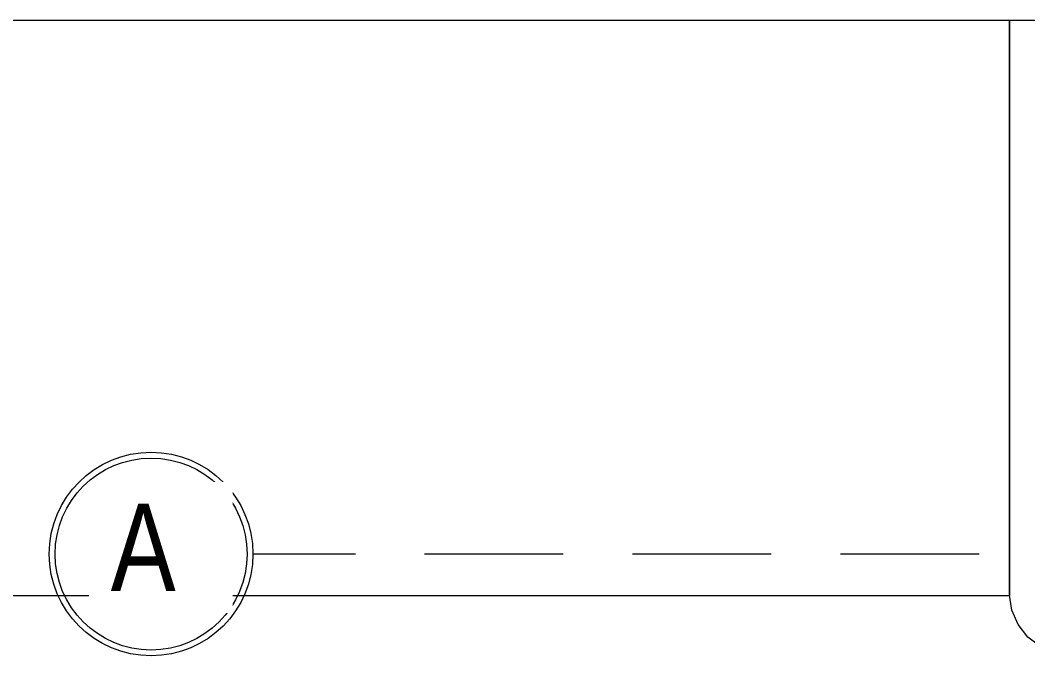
# Model space of a CAD drawing. Header units: millimetres. Extents: x -20510 to 108935, y -243239 to 20306.
# Drawn here: x -3800 to -337, y -140350 to -138164 of the extents above; entities that cross this region are included whole.
import ezdxf

# ---------------------------------------------------------------- set-up
doc = ezdxf.new("R2010")
doc.units = ezdxf.units.MM
doc.linetypes.add('Hidden', pattern=[714.375, 476.25, -238.125])
for name, color, linetype, lineweight in [('G-IMPT', 8, 'Continuous', 9), ('S-GRID', 1, 'Continuous', 9), ('S-GRID-IDEN', 1, 'Continuous', 9)]:
    doc.layers.add(name, color=color, linetype=linetype, lineweight=lineweight)
doc.styles.add('Arial_1', font='arial.ttf', dxfattribs={"width": 0.8, "height": 200})

# ---------------------------------------------------------------- blocks, each defined once
blk = doc.blocks.new('Mat_Tien_3dsMax - Sync_3dsMax_To_Revit-2401403-05_MẶT BẰNG TẦNG ÁP MÁI')
at = {"layer": 'G-IMPT'}
for p, q in [((-6674.1, -4764.5), (50, -4764.5)), ((-800, -4764.5), (-800, -6742)), ((-799.8, -6741.8), (-799.8, -4764.5)), ((-799.8, -6741.8), (-799.8, -4764.5)), ((-4300, -6742), (-800, -6742)), ((-791.9, -6792.9), (-799.8, -6741.8)), ((-791.9, -6792.9), (-799.8, -6741.8)), ((-770.2, -6842.7), (-791.9, -6792.9)), ((-770.2, -6842.7), (-791.9, -6792.9)), ((-737.3, -6885.5), (-770.2, -6842.7)), ((-737.3, -6885.5), (-770.2, -6842.7)), ((-696.1, -6916.8), (-737.3, -6885.5))]:
    blk.add_line(p, q, dxfattribs=at)
blk = doc.blocks.new('Mat_Tien_3dsMax - Mat_Tien_3dsMax-2387879-05_MẶT BẰNG TẦNG ÁP MÁI')
blk.add_blockref('Mat_Tien_3dsMax - Sync_3dsMax_To_Revit-2401403-05_MẶT BẰNG TẦNG ÁP MÁI', (0, 0))
blk = doc.blocks.new('Grid - TRUC  D1-102336-05_MẶT BẰNG TẦNG ÁP MÁI')
at = {"layer": 'S-GRID-IDEN'}
for radius in [3.5, 3.3]:
    blk.add_circle((0, 0), radius, dxfattribs=at)

msp = doc.modelspace()

# ---------------------------------------------------------------- linework, layer by layer
at = {"layer": 'S-GRID', "linetype": 'Hidden'}
msp.add_line((39500, -140000), (-3000, -140000), dxfattribs=at)

# ---------------------------------------------------------------- block references
at = {"layer": 'G-IMPT'}
msp.add_blockref('Mat_Tien_3dsMax - Mat_Tien_3dsMax-2387879-05_MẶT BẰNG TẦNG ÁP MÁI', (400, -133400), dxfattribs=at)
at = {"layer": 'S-GRID-IDEN', "xscale": 99.99999999999991, "yscale": 99.99999999999991, "zscale": 99.99999999999991, "rotation": 90}
msp.add_blockref('Grid - TRUC  D1-102336-05_MẶT BẰNG TẦNG ÁP MÁI', (-3350, -140000), dxfattribs=at)

# ---------------------------------------------------------------- next in the draw order: texts
at = {"layer": 'S-GRID-IDEN', "insert": (-3489, -139827.3), "char_height": 300, "width": 344.726, "attachment_point": 1, "style": 'Arial_1', "bg_fill": 3, "box_fill_scale": 1.25, "bg_fill_color": 9, "bg_fill_true_color": 13158600, "bg_fill_transparency": 0}
msp.add_mtext('A', dxfattribs=at)

doc.saveas('drawing.dxf')
